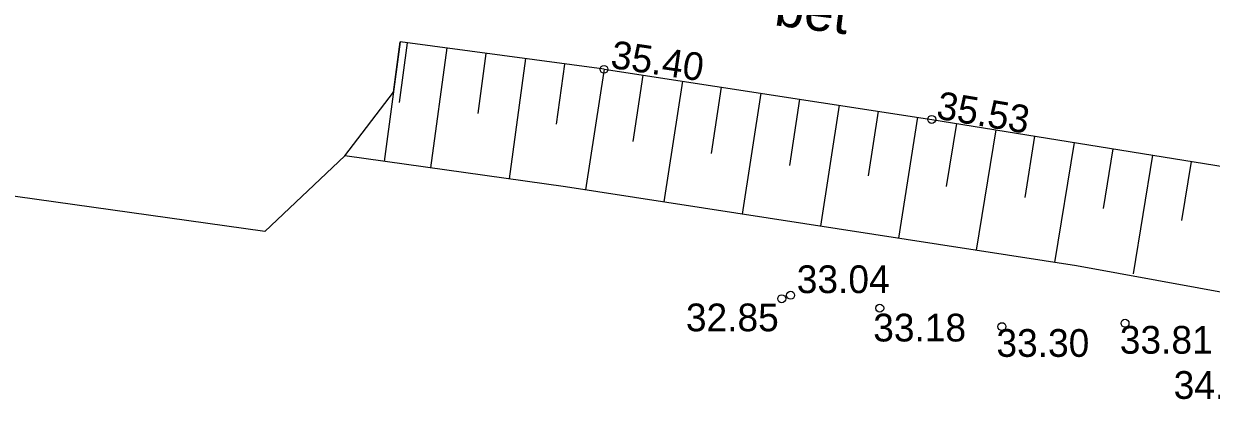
# Model space of a CAD drawing. Extents: x 623802 to 624214, y 6453597 to 6454379.
# Drawn here: x 623902.32 to 623932.28, y 6454170.82 to 6454180.3 of the extents above; entities that cross this region are included whole.
import ezdxf

# ---------------------------------------------------------------- set-up
doc = ezdxf.new("R2010")
doc.units = 0
for name, color, linetype in [('KORGUS-EH2000', 7, 'Continuous'), ('RELJEEF', 7, 'Continuous'), ('TEE', 7, 'Continuous'), ('VEEKOGU', 7, 'Continuous')]:
    doc.layers.add(name, color=color, linetype=linetype)

msp = doc.modelspace()

# ---------------------------------------------------------------- linework, layer by layer
at = {"layer": 'KORGUS-EH2000'}
for centre in [(623916.959, 6454179.146), (623925.227, 6454177.882), (623921.666, 6454173.447), (623921.443, 6454173.357), (623923.914, 6454173.12), (623926.996, 6454172.654), (623930.101, 6454172.739)]:
    msp.add_circle(centre, 0.1, dxfattribs=at)
at = {"layer": 'RELJEEF'}
for p, q in [((623911.819, 6454179.843), (623911.41, 6454176.822)), ((623911.647, 6454178.573), (623911.819, 6454179.843)), ((623911.799, 6454178.307), (623912.004, 6454179.818)), ((623912.995, 6454179.684), (623912.585, 6454176.658)), ((623913.781, 6454178.034), (623913.986, 6454179.549)), ((623914.977, 6454179.415), (623914.566, 6454176.381)), ((623915.762, 6454177.762), (623915.968, 6454179.28)), ((623916.959, 6454179.146), (623916.494, 6454176.104)), ((623917.692, 6454177.325), (623917.948, 6454178.995)), ((623918.936, 6454178.844), (623918.471, 6454175.799)), ((623919.669, 6454177.023), (623919.925, 6454178.693)), ((623910.418, 6454176.96), (623911.647, 6454178.573)), ((623920.913, 6454178.542), (623920.447, 6454175.493)), ((623921.646, 6454176.72), (623921.902, 6454178.39)), ((623922.89, 6454178.239), (623922.423, 6454175.187)), ((623923.629, 6454176.455), (623923.879, 6454178.088)), ((623924.867, 6454177.937), (623924.391, 6454174.883)), ((623925.6, 6454176.188), (623925.855, 6454177.78)), ((623926.842, 6454177.621), (623926.35, 6454174.58)), ((623927.579, 6454175.914), (623927.829, 6454177.461)), ((623928.816, 6454177.301), (623928.326, 6454174.274)), ((623929.559, 6454175.634), (623929.803, 6454177.141)), ((623930.791, 6454176.981), (623930.305, 6454173.985)), ((623931.537, 6454175.332), (623931.778, 6454176.822))]:
    msp.add_line(p, q, dxfattribs=at)
for points in [[(623916.959, 6454179.146), (623911.819, 6454179.843)], [(623916.959, 6454179.146), (623925.227, 6454177.882), (623935.284, 6454176.254), (623942.51, 6454174.645), (623943.531, 6454171.528)]]:
    msp.add_lwpolyline(points, dxfattribs=at)
at = {"layer": 'VEEKOGU'}
for points in [[(623915.987, 6454176.183), (623910.418, 6454176.96), (623908.403, 6454175.054), (623901.624, 6454176.007)], [(623936.018, 6454172.889), (623928.874, 6454174.189), (623915.987, 6454176.183)]]:
    msp.add_lwpolyline(points, dxfattribs=at)

# ---------------------------------------------------------------- texts
at = {"layer": 'KORGUS-EH2000'}
for s, rotation, p in [('35.40', 351.622, (623917.101, 6454179.185)), ('35.53', 350.4819, (623925.316, 6454177.908))]:
    msp.add_text(s, height=0.7, rotation=rotation, dxfattribs=at).set_placement(p)
for s, p in [('33.04', (623921.822, 6454173.5)), ('32.85', (623919.025, 6454172.537)), ('33.18', (623923.75, 6454172.28)), ('33.81', (623929.97, 6454171.972)), ('33.30', (623926.858, 6454171.892)), ('34.01', (623931.328, 6454170.832))]:
    msp.add_text(s, height=0.7, dxfattribs=at).set_placement(p)
at = {"layer": 'TEE'}
msp.add_text('bet', height=1, rotation=352.8214, dxfattribs=at).set_placement((623921.229, 6454180.261))

doc.saveas('drawing.dxf')
